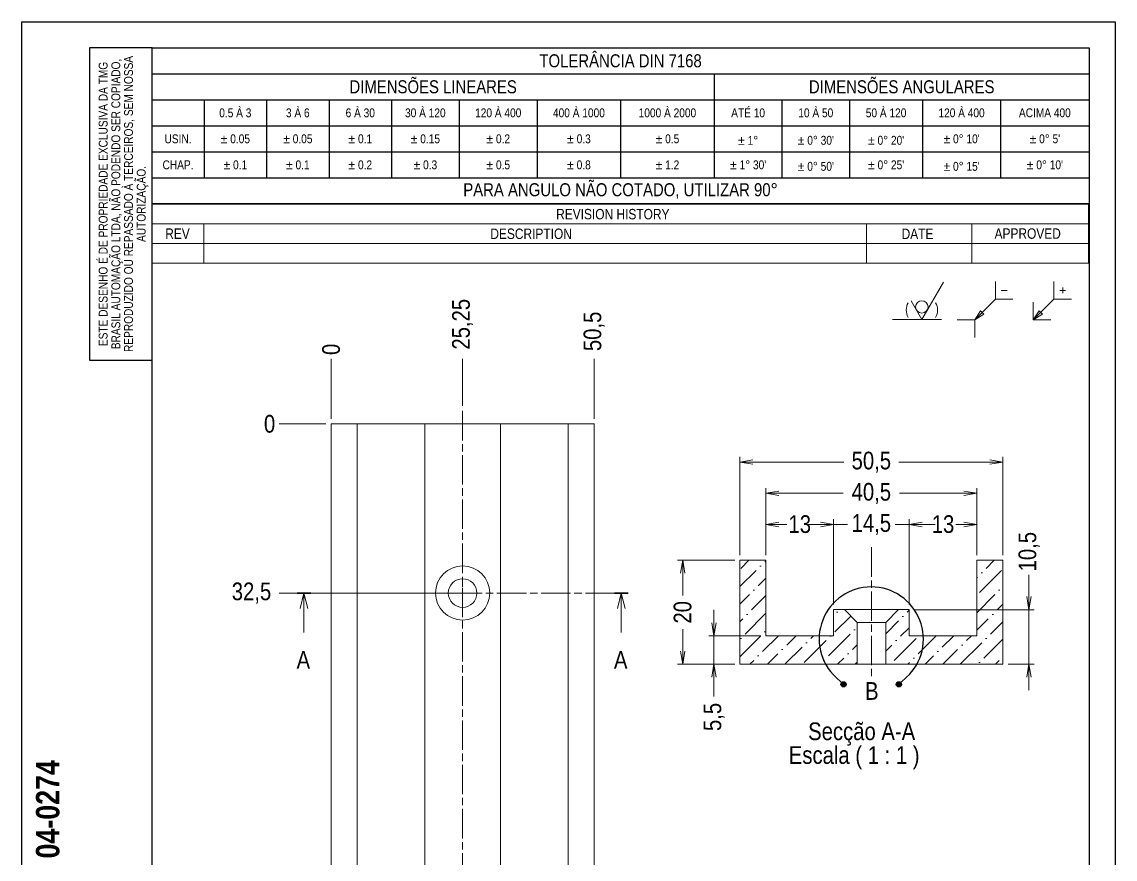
# Model space of a CAD drawing. Header units: millimetres. Extents: x 0 to 210, y 0 to 297.
# Drawn here: x 0 to 210, y 136.1 to 297 of the extents above; entities that cross this region are included whole.
import ezdxf

# ---------------------------------------------------------------- set-up
doc = ezdxf.new("R2010")
doc.units = ezdxf.units.MM
doc.linetypes.add('CHAIN', pattern=[0.3543, 0.2362, -0.0295, 0.0591, -0.0295])
doc.layers.get('0').update_dxf_attribs({"lineweight": 25})
for name, color, linetype, lineweight in [('BORDA', 7, 'Continuous', 25), ('CONTORNO', 7, 'Continuous', 9), ('TMG - Bordas do Detalhe', 7, 'Continuous', 25), ('TMG - Secção', 7, 'CHAIN', 18), ('TMG - Simbolos', 7, 'Continuous', 18), ('TMG - Título', 7, 'Continuous', 18), ('TMG - Visível', 7, 'Continuous', 18)]:
    doc.layers.add(name, color=color, linetype=linetype, lineweight=lineweight)
for name, color, linetype, lineweight, true_color in [('TMG - Cota', 1, 'Continuous', 18, 0xff0000), ('TMG - Hachura', 7, 'Continuous', 9, 0xff8000), ('TMG - Linha de Centro', 5, 'Continuous', 9, 0x0000ff), ('TMG - Marca de Centro', 5, 'Continuous', 9, 0x0000ff), ('TMG - Simbologia Usinagem', 5, 'Continuous', 18, 0x0000ff)]:
    doc.layers.add(name, color=color, linetype=linetype, lineweight=lineweight, true_color=true_color)
doc.styles.add('Estilo de texto118', font='')
doc.styles.add('Estilo de texto120', font='')
doc.styles.add('TMG - Cota', font='technic_.ttf')
doc.styles.add('TMG - Lista de Peças', font='technic_.ttf')
doc.styles.add('TMG - Tolerância', font='technic_.ttf')
doc.styles.get('Estilo de texto118').set_extended_font_data('Technic', bold=True)
doc.styles.get('Estilo de texto120').set_extended_font_data('Technic', bold=True)
doc.dimstyles.new('TMG - Cota', dxfattribs={"dimtxt": 3.4, "dimasz": 2.5, "dimexe": 1, "dimexo": 1, "dimgap": 0.8, "dimtad": 0, "dimtxsty": 'TMG - Cota', "dimblk": 'OPEN', "dimcen": 0.09, "dimdle": 10, "dimclrd": 256, "dimclre": 256, "dimclrt": 256, "dimadec": 0, "dimazin": 0, "dimtfac": 0.470588, "dimtmove": 0, "dimatfit": 3, "dimldrblk": 'Open-1', "dimfxl": 0, "dimtolj": 1, "dimtzin": 0, "dimlwd": -1, "dimlwe": -1, "dimarcsym": 0})
pattern_1 = [(45, (0, 0), (1.262849, 4.630445), [5.953125, -1.190625, 0, -1.190625])]

# ---------------------------------------------------------------- blocks, each defined once
blk = doc.blocks.new('Bordas BORDA A4')
at = {"layer": 'BORDA'}
for p, q in [((0, 297), (210, 297)), ((0, 0), (0, 297)), ((210, 297), (210, 0))]:
    blk.add_line(p, q, dxfattribs=at)
at = {"layer": 'BORDA', "lineweight": 30}
for p, q in [((25, 292), (205, 292)), ((25, 5), (25, 292)), ((205, 292), (205, 5))]:
    blk.add_line(p, q, dxfattribs=at)
at = {"layer": 'CONTORNO'}
for tag, p, height, style in [('STOCK_NUMBER_001', (7.21, 136.2), 4.5, 'Estilo de texto118'), ('FILENAME_AND_PATH_001', (23.73, 4.84), 2, 'Estilo de texto120')]:
    blk.add_attdef(tag, p, '', height=height, rotation=90, dxfattribs=dict(at, style=style))
blk = doc.blocks.new('TMG.Propriedade')
at = {"layer": 'TMG - Simbolos', "lineweight": 30}
for p, q in [((-12, 0), (-12, -60)), ((0, 0), (-12, 0)), ((-12, -60), (0, -60))]:
    blk.add_line(p, q, dxfattribs=at)
at = {"layer": 'TMG - Simbolos'}
blk.add_line((0, 0), (0, -60), dxfattribs=at)
at = {"layer": 'TMG - Simbolos', "insert": (-5.47, -30), "char_height": 1.7, "width": 58.8074, "attachment_point": 5, "rotation": 90, "line_spacing_factor": 0.860529, "style": 'TMG - Tolerância'}
blk.add_mtext('\\fTechnic|b0|i0;{\\H1.7000;ESTE DESENHO É DE PROPRIEDADE EXCLUSIVA DA TMG BRASIL AUTOMAÇÃO LTDA}\\fTechnic|b0|i0;{\\H1.7000;, NÃO PODENDO SER COPIADO, REPRODUZIDO OU REPASSADO À TERCEIROS, SEM NOSSA AUTORIZAÇÃO.}\\fTechnic|b0|i0;{\\H1.6000;\\P}', dxfattribs=at)
blk = doc.blocks.new('Tolerâncias DIN 7168')
at = {"layer": 'TMG - Simbolos', "lineweight": 30}
for p, q in [((-180, -30), (-180, 0)), ((-180, -5), (0, -5)), ((-72, -5), (-72, -25)), ((-180, -10), (0, -10)), ((-170, -10), (-170, -25)), ((-158, -10), (-158, -25)), ((-146, -10), (-146, -25)), ((-134, -10), (-134, -25)), ((-121, -10), (-121, -25)), ((-106, -10), (-106, -25)), ((-90, -10), (-90, -25)), ((-59, -10), (-59, -25)), ((-46, -10), (-46, -25)), ((-32, -10), (-32, -25)), ((-17, -10), (-17, -25)), ((-180, -15), (0, -15)), ((-180, -20), (0, -20)), ((-180, -25), (0, -25)), ((-180, -30), (0, -30)), ((0, -30), (-180, -30))]:
    blk.add_line(p, q, dxfattribs=at)
at = {"layer": 'TMG - Simbolos'}
for p, q in [((-180, 0), (0, 0)), ((0, 0), (0, -30))]:
    blk.add_line(p, q, dxfattribs=at)
at = {"layer": 'TMG - Simbolos', "attachment_point": 5, "style": 'TMG - Tolerância'}
for s, insert, char_height in [('\\fTechnic|b0|i0;{\\H2.5000;TOLERÂNCIA DIN 7168}', (-90, -2.5), 2.5), ('\\fTechnic|b0|i0;{\\H2.5000;DIMENSÕES LINEARES}', (-126, -7.5), 2.5), ('\\fTechnic|b0|i0;{\\H2.5000;DIMENSÕES ANGULARES}', (-36, -7.5), 2.5), ('\\fTechnic|b0|i0;{\\H1.7000;0.5 À 3}', (-164, -12.5), 1.7), ('\\fTechnic|b0|i0;{\\H1.7000;3 À 6}', (-152, -12.5), 1.7), ('\\fTechnic|b0|i0;{\\H1.7000;6 À 30}', (-140, -12.5), 1.7), ('\\fTechnic|b0|i0;{\\H1.7000;30 À 120}', (-127.5, -12.5), 1.7), ('\\fTechnic|b0|i0;{\\H1.7000;120 À 400}', (-113.5, -12.5), 1.7), ('\\fTechnic|b0|i0;{\\H1.7000;400 À 1000}', (-98, -12.5), 1.7), ('\\fTechnic|b0|i0;{\\H1.7000;1000 À 2000}', (-81, -12.5), 1.7), ('\\fTechnic|b0|i0;{\\H1.7000;ATÉ 10}', (-65.5, -12.5), 1.7), ('\\fTechnic|b0|i0;{\\H1.7000;10 À 50}', (-52.5, -12.5), 1.7), ('\\fTechnic|b0|i0;{\\H1.7000;50 À 120}', (-39, -12.5), 1.7), ('\\fTechnic|b0|i0;{\\H1.7000;120 À 400}', (-24.5, -12.5), 1.7), ('\\fTechnic|b0|i0;{\\H1.7000;ACIMA 400}', (-8.5, -12.49), 1.7), ('\\fTechnic|b0|i0;{\\H1.7000;USIN.}', (-175, -17.5), 1.7), ('\\fTechnic|b0|i0;{\\H1.7000;± 0.05}', (-164, -17.49), 1.7), ('\\fTechnic|b0|i0;{\\H1.7000;± 0.05}', (-152, -17.49), 1.7), ('\\fTechnic|b0|i0;{\\H1.7000;± 0.1}', (-140, -17.49), 1.7), ('\\fTechnic|b0|i0;{\\H1.7000;± 0.15}', (-127.5, -17.49), 1.7), ('\\fTechnic|b0|i0;{\\H1.7000;± 0.2}', (-113.5, -17.49), 1.7), ('\\fTechnic|b0|i0;{\\H1.7000;± 0.3}', (-98, -17.49), 1.7), ('\\fTechnic|b0|i0;{\\H1.7000;± 0.5}', (-81, -17.49), 1.7), ("\\fTechnic|b0|i0;{\\H1.7000;± 0° 10'}", (-24.5, -17.49), 1.7), ("\\fTechnic|b0|i0;{\\H1.7000;± 0° 5'}", (-8.5, -17.49), 1.7), ('\\fTechnic|b0|i0;{\\H1.7000;CHAP.}', (-175, -22.49), 1.7), ('\\fTechnic|b0|i0;{\\H1.7000;± 0.1}', (-164, -22.49), 1.7), ('\\fTechnic|b0|i0;{\\H1.7000;± 0.1}', (-152, -22.49), 1.7), ('\\fTechnic|b0|i0;{\\H1.7000;± 0.2}', (-140, -22.49), 1.7), ('\\fTechnic|b0|i0;{\\H1.7000;± 0.3}', (-127.5, -22.49), 1.7), ('\\fTechnic|b0|i0;{\\H1.7000;± 0.5}', (-113.5, -22.49), 1.7), ('\\fTechnic|b0|i0;{\\H1.7000;± 0.8}', (-98, -22.5), 1.7), ('\\fTechnic|b0|i0;{\\H1.7000;± 1.2}', (-81, -22.49), 1.7), ("\\fTechnic|b0|i0;{\\H1.7000;± 1° 30'}", (-65.5, -22.49), 1.7), ("\\fTechnic|b0|i0;{\\H1.7000;± 0° 25'}", (-39, -22.49), 1.7), ("\\fTechnic|b0|i0;{\\H1.7000;± 0° 10'}", (-8.5, -22.49), 1.7), ('\\fTechnic|b0|i0;{\\H2.5000;PARA ANGULO NÃO COTADO, UTILIZAR 90°}', (-90, -27.5), 2.5)]:
    blk.add_mtext(s, dxfattribs=dict(at, insert=insert, char_height=char_height))
at = {"layer": 'TMG - Simbolos', "char_height": 1.7, "attachment_point": 5, "line_spacing_factor": 3.529412, "style": 'TMG - Tolerância'}
for s, insert in [('\\fTechnic|b0|i0;{\\H1.7000;± 1°}\\fTechnic|b0|i0;{\\H1.6000;\\P}', (-65.5, -17.78)), ("\\fTechnic|b0|i0;{\\H1.7000;± 0° 30'}\\fTechnic|b0|i0;{\\H1.6000;\\P}", (-52.5, -17.78)), ("\\fTechnic|b0|i0;{\\H1.7000;± 0° 20'}\\fTechnic|b0|i0;{\\H1.6000;\\P}", (-39, -17.78)), ("\\fTechnic|b0|i0;{\\H1.7000;± 0° 50'}\\fTechnic|b0|i0;{\\H1.6000;\\P}", (-52.5, -22.78)), ("\\fTechnic|b0|i0;{\\H1.7000;± 0° 15'}\\fTechnic|b0|i0;{\\H1.6000;\\P}", (-24.5, -22.78))]:
    blk.add_mtext(s, dxfattribs=dict(at, insert=insert))
blk = doc.blocks.new('TMG.Rebarba')
at = {"layer": 'TMG - Simbolos'}
for p, q in [((-4.85, 2.65), (-4.85, 7.15)), ((10.15, 2.65), (10.15, 7.15)), ((12.4, 5.65), (12.4, 4.15)), ((-3.35, 4.9), (-1.85, 4.9)), ((11.65, 4.9), (13.15, 4.9)), ((-10.15, -2.65), (-4.85, 2.65)), ((-4.85, 2.65), (-0.35, 2.65)), ((4.85, -2.65), (10.15, 2.65)), ((4.85, 1.85), (4.85, -2.65)), ((10.15, 2.65), (14.65, 2.65)), ((-10.15, -2.65), (-14.65, -2.65)), ((-10.15, -2.65), (-8.67, -0.32)), ((-7.82, -1.17), (-10.15, -2.65)), ((-10.15, -2.65), (-10.15, -7.15)), ((-8.67, -0.32), (-7.82, -1.17)), ((4.85, -2.65), (6.33, -0.32)), ((7.18, -1.17), (4.85, -2.65)), ((4.85, -2.65), (9.35, -2.65)), ((6.33, -0.32), (7.18, -1.17))]:
    blk.add_line(p, q, dxfattribs=at)
blk = doc.blocks.new('(U.P.)')
at = {"layer": 'TMG - Simbologia Usinagem', "lineweight": 18}
for p, q in [((13, 9.53), (7.5, 0)), ((7.5, 0), (4.75, 4.76))]:
    blk.add_line(p, q, dxfattribs=at)
at = {"layer": 'TMG - Simbologia Usinagem'}
blk.add_circle((7.5, 3.18), 1.59, dxfattribs=at)
at = {"layer": 'TMG - Título'}
for q in [(0, 0), (12.5, 0)]:
    blk.add_line((7.5, 0), q, dxfattribs=at)
for start, end in [(151.9454, 208.0546), (331.9454, 28.0546)]:
    blk.add_arc((7.5, 2.38), 4, start, end, dxfattribs=at)
blk = doc.blocks.new('REVISION HISTORY')
at = {"layer": 'TMG - Simbolos'}
for p, q in [((25, 261.94), (204.88, 261.94)), ((25, 261.94), (25, 258.17)), ((204.88, 261.94), (204.88, 258.17)), ((25, 258.17), (204.88, 258.17)), ((25, 258.17), (25, 254.4)), ((34.93, 258.17), (34.93, 254.4)), ((162.26, 258.17), (162.26, 254.4)), ((182.46, 258.17), (182.46, 254.4)), ((204.88, 258.17), (204.88, 254.4)), ((25, 254.4), (204.88, 254.4)), ((25, 254.4), (25, 250.62)), ((34.93, 254.4), (34.93, 250.62)), ((162.26, 254.4), (162.26, 250.62)), ((182.46, 254.4), (182.46, 250.62)), ((204.88, 254.4), (204.88, 250.62)), ((25, 250.62), (204.88, 250.62))]:
    blk.add_line(p, q, dxfattribs=at)
at = {"layer": 'TMG - Simbolos', "char_height": 2, "attachment_point": 7, "style": 'TMG - Lista de Peças'}
for s, insert in [('REVISION HISTORY', (102.63, 259.01)), ('REV', (27.54, 255.29)), ('DESCRIPTION', (89.99, 255.24)), ('DATE', (168.99, 255.26)), ('APPROVED', (186.84, 255.28))]:
    blk.add_mtext(s, dxfattribs=dict(at, insert=insert))
blk = doc.blocks.new('SeçãoTrans2D0')
at = {"layer": 'TMG - Secção', "linetype": 'Continuous', "lineweight": 35}
for p, q in [((52.88, 187.22), (55.5, 187.22)), ((113.83, 187.22), (116.46, 187.22))]:
    blk.add_line(p, q, dxfattribs=at)
at = {"layer": 'TMG - Secção', "linetype": 'Continuous'}
for p, q in [((54.19, 187.22), (53.44, 184.22)), ((54.19, 184.22), (54.19, 187.22)), ((54.94, 184.22), (54.19, 187.22)), ((115.14, 187.22), (114.39, 184.22)), ((115.14, 184.22), (115.14, 187.22)), ((115.89, 184.22), (115.14, 187.22)), ((54.19, 179.61), (54.19, 184.22)), ((115.14, 179.61), (115.14, 184.22))]:
    blk.add_line(p, q, dxfattribs=at)
at = {"layer": 'TMG - Secção', "char_height": 3.4, "attachment_point": 7, "style": 'TMG - Cota'}
for insert in [(52.77, 172.68), (113.73, 172.68)]:
    blk.add_mtext('A', dxfattribs=dict(at, insert=insert))
blk = doc.blocks.new('Detalhe2D0')
at = {"layer": 'TMG - Bordas do Detalhe'}
h = blk.add_hatch(color=256, dxfattribs=at)
edge = h.paths.add_edge_path()
edge.add_arc((157.84, 169.66), 0.5, 0, 360)
h = blk.add_hatch(color=256, dxfattribs=at)
edge = h.paths.add_edge_path()
edge.add_arc((168.46, 169.66), 0.5, 0, 360)
at = {"layer": 'TMG - Bordas do Detalhe', "linetype": 'Continuous'}
for p, q in [((156.36, 171.02), (157.47, 170)), ((169.93, 171.02), (168.82, 170))]:
    blk.add_line(p, q, dxfattribs=at)
for centre in [(157.84, 169.66), (168.46, 169.66)]:
    blk.add_circle(centre, 0.5, dxfattribs=at)
at = {"layer": 'TMG - Bordas do Detalhe'}
blk.add_arc((163.15, 178.38), 10.01, 312.6538, 227.3462, dxfattribs=at)
at = {"layer": 'TMG - Bordas do Detalhe', "insert": (161.97, 166.69), "char_height": 3.4, "attachment_point": 7, "style": 'TMG - Cota'}
blk.add_mtext('B', dxfattribs=at)
blk = doc.blocks.new('*D31')
at = {"layer": 'Defpoints', "color": 0, "transparency": 16777216}
for p in [(49.41, 219.72), (59.41, 219.72), (59.41, 219.72)]:
    blk.add_point(p, dxfattribs=at)
at = {"layer": 'TMG - Cota', "transparency": 16777216}
blk.add_line((58.41, 219.72), (49.41, 219.72), dxfattribs=at)
at = {"layer": 'TMG - Cota', "transparency": 16777216, "insert": (47.58, 219.72), "char_height": 3.4, "attachment_point": 5, "style": 'TMG - Cota'}
blk.add_mtext('\\A1;0', dxfattribs=at)
blk = doc.blocks.new('_Open')
at = {"color": 0, "linetype": 'ByBlock', "lineweight": -2}
for p, q in [((-1, 0.167), (0, 0)), ((-1, -0.167), (0, 0)), ((0, 0), (-1, 0))]:
    blk.add_line(p, q, dxfattribs=at)
blk = doc.blocks.new('Open-1')
at = {"color": 0}
for p, q in [((0, 0), (-1, 0.25)), ((-1, 0), (0, 0)), ((-1, -0.25), (0, 0))]:
    blk.add_line(p, q, dxfattribs=at)
blk = doc.blocks.new('*D32')
at = {"layer": 'Defpoints', "color": 0, "transparency": 16777216}
for p in [(59.41, 219.72), (49.41, 187.22), (84.66, 187.22)]:
    blk.add_point(p, dxfattribs=at)
at = {"layer": 'TMG - Cota', "transparency": 16777216}
blk.add_line((83.66, 187.22), (49.41, 187.22), dxfattribs=at)
at = {"layer": 'TMG - Cota', "transparency": 16777216, "insert": (44.11, 187.22), "char_height": 3.4, "attachment_point": 5, "style": 'TMG - Cota'}
blk.add_mtext('\\A1;32,5', dxfattribs=at)
blk = doc.blocks.new('*D33')
at = {"layer": 'Defpoints', "color": 0, "transparency": 16777216}
for p in [(59.41, 219.72), (49.41, 69.72), (59.41, 69.72)]:
    blk.add_point(p, dxfattribs=at)
at = {"layer": 'TMG - Cota', "transparency": 16777216}
blk.add_line((58.41, 69.72), (49.41, 69.72), dxfattribs=at)
at = {"layer": 'TMG - Cota', "transparency": 16777216, "insert": (45.56, 69.72), "char_height": 3.4, "attachment_point": 5, "style": 'TMG - Cota'}
blk.add_mtext('\\A1;150', dxfattribs=at)
blk = doc.blocks.new('*D34')
at = {"layer": 'Defpoints', "color": 0, "transparency": 16777216}
for p in [(59.41, 219.72), (49.41, 99.72), (84.66, 99.72)]:
    blk.add_point(p, dxfattribs=at)
at = {"layer": 'TMG - Cota', "transparency": 16777216}
blk.add_line((83.66, 99.72), (49.41, 99.72), dxfattribs=at)
at = {"layer": 'TMG - Cota', "transparency": 16777216, "insert": (45.61, 99.72), "char_height": 3.4, "attachment_point": 5, "style": 'TMG - Cota'}
blk.add_mtext('\\A1;120', dxfattribs=at)
blk = doc.blocks.new('*D35')
at = {"layer": 'Defpoints', "color": 0, "transparency": 16777216}
for p in [(59.41, 232.22), (59.41, 219.72), (59.41, 219.72)]:
    blk.add_point(p, dxfattribs=at)
at = {"layer": 'TMG - Cota', "transparency": 16777216}
blk.add_line((59.41, 220.72), (59.41, 232.22), dxfattribs=at)
at = {"layer": 'TMG - Cota', "transparency": 16777216, "insert": (59.41, 234.05), "char_height": 3.4, "attachment_point": 5, "rotation": 90, "style": 'TMG - Cota'}
blk.add_mtext('\\A1;0', dxfattribs=at)
blk = doc.blocks.new('*D36')
at = {"layer": 'Defpoints', "color": 0, "transparency": 16777216}
for p in [(84.66, 232.22), (84.66, 222.22), (59.41, 219.72)]:
    blk.add_point(p, dxfattribs=at)
at = {"layer": 'TMG - Cota', "transparency": 16777216}
blk.add_line((84.66, 223.22), (84.66, 232.22), dxfattribs=at)
at = {"layer": 'TMG - Cota', "transparency": 16777216, "insert": (84.66, 238.88), "char_height": 3.4, "attachment_point": 5, "rotation": 90, "style": 'TMG - Cota'}
blk.add_mtext('\\A1;25,25', dxfattribs=at)
blk = doc.blocks.new('*D37')
at = {"layer": 'Defpoints', "color": 0, "transparency": 16777216}
for p in [(109.91, 232.22), (59.41, 219.72), (109.91, 219.72)]:
    blk.add_point(p, dxfattribs=at)
at = {"layer": 'TMG - Cota', "transparency": 16777216}
blk.add_line((109.91, 220.72), (109.91, 232.22), dxfattribs=at)
at = {"layer": 'TMG - Cota', "transparency": 16777216, "insert": (109.91, 237.51), "char_height": 3.4, "attachment_point": 5, "rotation": 90, "style": 'TMG - Cota'}
blk.add_mtext('\\A1;50,5', dxfattribs=at)
blk = doc.blocks.new('*D41')
at = {"layer": 'Defpoints', "color": 0, "transparency": 16777216}
for p in [(142.93, 179.02), (132.93, 173.52), (137.93, 173.52)]:
    blk.add_point(p, dxfattribs=at)
at = {"layer": 'TMG - Cota', "transparency": 16777216}
for p, q in [((132.93, 181.52), (132.93, 184.02)), ((141.93, 179.02), (131.93, 179.02)), ((132.93, 179.02), (132.93, 173.52)), ((136.93, 173.52), (131.93, 173.52)), ((132.93, 171.02), (132.93, 167.33))]:
    blk.add_line(p, q, dxfattribs=at)
at = {"layer": 'TMG - Cota', "transparency": 16777216, "xscale": 2.5, "yscale": 2.5, "zscale": 2.5}
for p, rotation in [((132.93, 179.02), 270), ((132.93, 173.52), 90)]:
    blk.add_blockref('_Open', p, dxfattribs=dict(at, rotation=rotation))
at = {"layer": 'TMG - Cota', "transparency": 16777216, "insert": (130.94, 163.4), "char_height": 3.4, "attachment_point": 2, "rotation": 90, "style": 'TMG - Cota'}
blk.add_mtext('\\A1;5,5', dxfattribs=at)
blk = doc.blocks.new('*D42')
at = {"layer": 'Defpoints', "color": 0, "transparency": 16777216}
for p in [(137.93, 193.52), (126.93, 173.52), (137.93, 173.52)]:
    blk.add_point(p, dxfattribs=at)
at = {"layer": 'TMG - Cota', "transparency": 16777216}
for p, q in [((136.93, 193.52), (125.93, 193.52)), ((126.93, 191.02), (126.93, 186.73)), ((126.93, 176.02), (126.93, 180.29)), ((136.93, 173.52), (125.93, 173.52))]:
    blk.add_line(p, q, dxfattribs=at)
at = {"layer": 'TMG - Cota', "transparency": 16777216, "xscale": 2.5, "yscale": 2.5, "zscale": 2.5}
for p, rotation in [((126.93, 193.52), 90), ((126.93, 173.52), 270)]:
    blk.add_blockref('_Open', p, dxfattribs=dict(at, rotation=rotation))
at = {"layer": 'TMG - Cota', "transparency": 16777216, "insert": (125.2, 183.51), "char_height": 3.4, "attachment_point": 2, "rotation": 90, "style": 'TMG - Cota'}
blk.add_mtext('\\A1;20', dxfattribs=at)
blk = doc.blocks.new('*D43')
at = {"layer": 'Defpoints', "color": 0, "transparency": 16777216}
for p in [(155.93, 200.39), (142.93, 193.52), (155.93, 184.02)]:
    blk.add_point(p, dxfattribs=at)
at = {"layer": 'TMG - Cota', "transparency": 16777216}
for p, q in [((142.93, 194.52), (142.93, 201.39)), ((145.43, 200.39), (146.97, 200.39)), ((153.43, 200.39), (151.87, 200.39)), ((155.93, 185.02), (155.93, 201.39))]:
    blk.add_line(p, q, dxfattribs=at)
at = {"layer": 'TMG - Cota', "transparency": 16777216, "xscale": 2.5, "yscale": 2.5, "zscale": 2.5, "rotation": 180}
blk.add_blockref('_Open', (142.93, 200.39), dxfattribs=at)
at = {"layer": 'TMG - Cota', "transparency": 16777216, "xscale": 2.5, "yscale": 2.5, "zscale": 2.5}
blk.add_blockref('_Open', (155.93, 200.39), dxfattribs=at)
at = {"layer": 'TMG - Cota', "transparency": 16777216, "insert": (149.42, 202.17), "char_height": 3.4, "attachment_point": 2, "style": 'TMG - Cota'}
blk.add_mtext('\\A1;13', dxfattribs=at)
blk = doc.blocks.new('*D44')
at = {"layer": 'Defpoints', "color": 0, "transparency": 16777216}
for p in [(170.43, 200.39), (155.93, 184.02), (170.43, 184.02)]:
    blk.add_point(p, dxfattribs=at)
at = {"layer": 'TMG - Cota', "transparency": 16777216}
for p, q in [((153.43, 200.39), (150.93, 200.39)), ((155.93, 185.02), (155.93, 201.39)), ((155.93, 200.39), (158.43, 200.39)), ((158.43, 200.39), (158.59, 200.39)), ((167.93, 200.39), (167.75, 200.39)), ((170.43, 200.39), (167.93, 200.39)), ((170.43, 185.02), (170.43, 201.39)), ((172.93, 200.39), (175.43, 200.39))]:
    blk.add_line(p, q, dxfattribs=at)
at = {"layer": 'TMG - Cota', "transparency": 16777216, "xscale": 2.5, "yscale": 2.5, "zscale": 2.5}
blk.add_blockref('_Open', (155.93, 200.39), dxfattribs=at)
at = {"layer": 'TMG - Cota', "transparency": 16777216, "xscale": 2.5, "yscale": 2.5, "zscale": 2.5, "rotation": 180}
blk.add_blockref('_Open', (170.43, 200.39), dxfattribs=at)
at = {"layer": 'TMG - Cota', "transparency": 16777216, "insert": (163.17, 202.38), "char_height": 3.4, "attachment_point": 2, "style": 'TMG - Cota'}
blk.add_mtext('\\A1;14,5', dxfattribs=at)
blk = doc.blocks.new('*D45')
at = {"layer": 'Defpoints', "color": 0, "transparency": 16777216}
for p in [(183.43, 200.39), (183.43, 193.52), (170.43, 184.02)]:
    blk.add_point(p, dxfattribs=at)
at = {"layer": 'TMG - Cota', "transparency": 16777216}
for p, q in [((170.43, 185.02), (170.43, 201.39)), ((172.93, 200.39), (174.49, 200.39)), ((180.93, 200.39), (179.39, 200.39)), ((183.43, 194.52), (183.43, 201.39))]:
    blk.add_line(p, q, dxfattribs=at)
at = {"layer": 'TMG - Cota', "transparency": 16777216, "xscale": 2.5, "yscale": 2.5, "zscale": 2.5, "rotation": 180}
blk.add_blockref('_Open', (170.43, 200.39), dxfattribs=at)
at = {"layer": 'TMG - Cota', "transparency": 16777216, "xscale": 2.5, "yscale": 2.5, "zscale": 2.5}
blk.add_blockref('_Open', (183.43, 200.39), dxfattribs=at)
at = {"layer": 'TMG - Cota', "transparency": 16777216, "insert": (176.94, 202.17), "char_height": 3.4, "attachment_point": 2, "style": 'TMG - Cota'}
blk.add_mtext('\\A1;13', dxfattribs=at)
blk = doc.blocks.new('*D46')
at = {"layer": 'Defpoints', "color": 0, "transparency": 16777216}
for p in [(183.43, 206.39), (142.93, 193.52), (183.43, 193.52)]:
    blk.add_point(p, dxfattribs=at)
at = {"layer": 'TMG - Cota', "transparency": 16777216}
for p, q in [((142.93, 194.52), (142.93, 207.39)), ((145.43, 206.39), (157.77, 206.39)), ((180.93, 206.39), (168.58, 206.39)), ((183.43, 194.52), (183.43, 207.39))]:
    blk.add_line(p, q, dxfattribs=at)
at = {"layer": 'TMG - Cota', "transparency": 16777216, "xscale": 2.5, "yscale": 2.5, "zscale": 2.5, "rotation": 180}
blk.add_blockref('_Open', (142.93, 206.39), dxfattribs=at)
at = {"layer": 'TMG - Cota', "transparency": 16777216, "xscale": 2.5, "yscale": 2.5, "zscale": 2.5}
blk.add_blockref('_Open', (183.43, 206.39), dxfattribs=at)
at = {"layer": 'TMG - Cota', "transparency": 16777216, "insert": (163.17, 208.38), "char_height": 3.4, "attachment_point": 2, "style": 'TMG - Cota'}
blk.add_mtext('\\A1;40,5', dxfattribs=at)
blk = doc.blocks.new('*D47')
at = {"layer": 'Defpoints', "color": 0, "transparency": 16777216}
for p in [(188.43, 212.39), (137.93, 193.52), (188.43, 193.52)]:
    blk.add_point(p, dxfattribs=at)
at = {"layer": 'TMG - Cota', "transparency": 16777216}
for p, q in [((137.93, 194.52), (137.93, 213.39)), ((140.43, 212.39), (157.89, 212.39)), ((185.93, 212.39), (168.46, 212.39)), ((188.43, 194.52), (188.43, 213.39))]:
    blk.add_line(p, q, dxfattribs=at)
at = {"layer": 'TMG - Cota', "transparency": 16777216, "xscale": 2.5, "yscale": 2.5, "zscale": 2.5, "rotation": 180}
blk.add_blockref('_Open', (137.93, 212.39), dxfattribs=at)
at = {"layer": 'TMG - Cota', "transparency": 16777216, "xscale": 2.5, "yscale": 2.5, "zscale": 2.5}
blk.add_blockref('_Open', (188.43, 212.39), dxfattribs=at)
at = {"layer": 'TMG - Cota', "transparency": 16777216, "insert": (163.17, 214.38), "char_height": 3.4, "attachment_point": 2, "style": 'TMG - Cota'}
blk.add_mtext('\\A1;50,5', dxfattribs=at)
blk = doc.blocks.new('*D48')
at = {"layer": 'Defpoints', "color": 0, "transparency": 16777216}
for p in [(170.43, 184.02), (188.43, 173.52), (193.43, 173.52)]:
    blk.add_point(p, dxfattribs=at)
at = {"layer": 'TMG - Cota', "transparency": 16777216}
for p, q in [((193.43, 186.52), (193.43, 190.69)), ((171.43, 184.02), (194.43, 184.02)), ((193.43, 173.52), (193.43, 184.02)), ((189.43, 173.52), (194.43, 173.52)), ((193.43, 171.02), (193.43, 168.52))]:
    blk.add_line(p, q, dxfattribs=at)
at = {"layer": 'TMG - Cota', "transparency": 16777216, "xscale": 2.5, "yscale": 2.5, "zscale": 2.5}
for p, rotation in [((193.43, 184.02), 270), ((193.43, 173.52), 90)]:
    blk.add_blockref('_Open', p, dxfattribs=dict(at, rotation=rotation))
at = {"layer": 'TMG - Cota', "transparency": 16777216, "insert": (191.44, 195.17), "char_height": 3.4, "attachment_point": 2, "rotation": 90, "style": 'TMG - Cota'}
blk.add_mtext('\\A1;10,5', dxfattribs=at)

msp = doc.modelspace()

# ---------------------------------------------------------------- hatches: boundary and pattern name
at = {"layer": 'TMG - Hachura'}
h = msp.add_hatch(dxfattribs=at)
h.set_pattern_fill('ANSI36', color=256, scale=19.05, style=0)
h.set_pattern_definition(pattern_1)
h.paths.add_polyline_path([(137.934, 193.521), (137.934, 173.521), (160.434, 173.521), (160.434, 181.571), (157.984, 184.021), (155.934, 184.021), (155.934, 179.021), (142.934, 179.021), (142.934, 193.521)])
h = msp.add_hatch(dxfattribs=at)
h.set_pattern_fill('ANSI36', color=256, scale=19.05, style=0)
h.set_pattern_definition(pattern_1)
h.paths.add_polyline_path([(168.384, 184.021), (165.934, 181.571), (165.934, 173.521), (188.434, 173.521), (188.434, 193.521), (183.434, 193.521), (183.434, 179.021), (170.434, 179.021), (170.434, 184.021)])

# ---------------------------------------------------------------- linework, layer by layer
at = {"layer": 'TMG - Linha de Centro', "linetype": 'CHAIN', "ltscale": 23.990969}
for p, q in [((84.66, 222.219), (84.66, 67.219)), ((163.184, 196.021), (163.184, 171.021))]:
    msp.add_line(p, q, dxfattribs=at)
at = {"layer": 'TMG - Marca de Centro', "linetype": 'CHAIN', "ltscale": 5.555937}
msp.add_line((84.66, 189.719), (84.66, 184.719), dxfattribs=at)
at = {"layer": 'TMG - Marca de Centro', "linetype": 'CHAIN', "ltscale": 23.990969}
msp.add_line((113.909, 187.219), (54.865, 187.219), dxfattribs=at)
at = {"layer": 'TMG - Visível'}
for p, q in [((59.41, 219.719), (59.41, 69.719)), ((64.41, 219.719), (59.41, 219.719)), ((64.41, 219.719), (64.41, 69.719)), ((77.41, 219.719), (64.41, 219.719)), ((77.41, 219.719), (77.41, 69.719)), ((91.91, 219.719), (77.41, 219.719)), ((91.91, 219.719), (91.91, 69.719)), ((104.91, 219.719), (91.91, 219.719)), ((104.91, 219.719), (104.91, 69.719)), ((109.91, 219.719), (104.91, 219.719)), ((109.91, 219.719), (109.91, 69.719)), ((137.934, 193.521), (137.934, 173.521)), ((142.934, 193.521), (137.934, 193.521)), ((142.934, 179.021), (142.934, 193.521)), ((188.434, 193.521), (183.434, 193.521)), ((183.434, 193.521), (183.434, 179.021)), ((188.434, 173.521), (188.434, 193.521)), ((157.984, 184.021), (155.934, 184.021)), ((155.934, 184.021), (155.934, 179.021)), ((160.434, 181.571), (157.984, 184.021)), ((157.984, 184.021), (168.384, 184.021)), ((168.384, 184.021), (165.934, 181.571)), ((170.434, 184.021), (168.384, 184.021)), ((170.434, 179.021), (170.434, 184.021)), ((160.434, 173.521), (160.434, 181.571)), ((165.934, 181.571), (160.434, 181.571)), ((165.934, 181.571), (165.934, 173.521)), ((155.934, 179.021), (142.934, 179.021)), ((183.434, 179.021), (170.434, 179.021)), ((137.934, 173.521), (160.434, 173.521)), ((165.934, 173.521), (160.434, 173.521)), ((165.934, 173.521), (188.434, 173.521))]:
    msp.add_line(p, q, dxfattribs=at)
for radius in [5.2, 2.75]:
    msp.add_circle((84.66, 187.219), radius, dxfattribs=at)

# ---------------------------------------------------------------- block references
ref = msp.add_blockref('Bordas BORDA A4', (0, 0))
ref.add_attrib('STOCK_NUMBER_001', '04-0274', (7.211, 136.197), dxfattribs={"layer": 'CONTORNO', "height": 4.5, "rotation": 90, "style": 'Estilo de texto118'})
for name, p in [('TMG.Propriedade', (25, 292)), ('Tolerâncias DIN 7168', (205, 292))]:
    msp.add_blockref(name, p)
at = {"xscale": 0.75, "yscale": 0.75, "zscale": 0.75}
for name, p in [('(U.P.)', (167.25, 239.821)), ('TMG.Rebarba', (190.633, 241.717))]:
    msp.add_blockref(name, p, dxfattribs=at)
at = {"layer": 'TMG - Bordas do Detalhe'}
msp.add_blockref('Detalhe2D0', (0, 0), dxfattribs=at)
at = {"layer": 'TMG - Secção'}
msp.add_blockref('SeçãoTrans2D0', (0, 0), dxfattribs=at)
at = {"layer": 'TMG - Simbolos'}
msp.add_blockref('REVISION HISTORY', (0, 0), dxfattribs=at)

# ---------------------------------------------------------------- texts
at = {"layer": 'TMG - Simbolos', "char_height": 3.4, "attachment_point": 7, "style": 'TMG - Cota'}
for s, insert in [('Secção A-A', (151.031, 157.899)), ('Escala ( 1 : 1 )', (147.321, 153.358))]:
    msp.add_mtext(s, dxfattribs=dict(at, insert=insert))

# ---------------------------------------------------------------- dimensions: what is measured, and where the dimension line sits
at = {"layer": 'TMG - Cota'}
for feature_location, offset, dtype, origin, picture, middle in [((84.66, 222.219), (0, 10), 1, (59.41, 219.719), '*D36', (84.66, 238.878)), ((109.91, 219.719), (0, 12.5), 1, (59.41, 219.719), '*D37', (109.91, 237.506)), ((59.410388857, 219.719465208), (0, 12.5), 1, (59.410388857, 219.719465208), '*D35', (59.410388857, 234.048412624)), ((59.410388857, 219.719465208), (-10, 0), 0, (59.410388857, 219.719465208), '*D31', (47.581441442, 219.719465208)), ((84.66, 187.219), (-35.25, 0), 0, (59.41, 219.719), '*D32', (44.107, 187.219)), ((59.41, 69.719), (-10, 0), 0, (59.41, 219.719), '*D33', (45.558, 69.719)), ((84.66, 99.719), (-35.25, 0), 0, (59.41, 219.719), '*D34', (45.611, 99.719))]:
    dim = msp.add_ordinate_dim(feature_location=feature_location, offset=offset, dtype=dtype, origin=origin, dimstyle='TMG - Cota', override={"dimgap": 0.8, "dimtad": 0, "dimdec": 2, "dimtol": 0, "dimlim": 0, "dimtp": 0, "dimtm": 0, "dimtdec": 2}, dxfattribs=at)
    dim.commit()
    dim.dimension.update_dxf_attribs({"geometry": picture, "text_midpoint": middle})
for base, p1, p2, angle, override, picture, middle in [((188.434, 212.389), (137.934, 193.521), (188.434, 193.521), 180, {"dimgap": 0.8, "dimdec": 2, "dimtol": 0, "dimlim": 0, "dimtp": 0, "dimtm": 0, "dimtdec": 2, "dimtofl": 0, "dimatfit": 1}, '*D47', (163.174, 212.389)), ((170.434, 200.389), (155.934, 184.021), (170.434, 184.021), 180, {"dimgap": 0.8, "dimdec": 2, "dimtol": 0, "dimlim": 0, "dimtp": 0, "dimtm": 0, "dimtdec": 2, "dimtofl": 0}, '*D44', (163.174, 200.389)), ((193.434, 173.521), (170.434, 184.021), (188.434, 173.521), 90, {"dimgap": 0.8, "dimdec": 2, "dimtol": 0, "dimlim": 0, "dimtp": 0, "dimtm": 0, "dimtdec": 2, "dimtofl": 1, "dimatfit": 1}, '*D48', (193.434, 195.169)), ((126.934, 173.521), (137.934, 193.521), (137.934, 173.521), 90, {"dimgap": 0.8, "dimdec": 2, "dimtol": 0, "dimlim": 0, "dimtp": 0, "dimtm": 0, "dimtdec": 2, "dimtofl": 0, "dimatfit": 1}, '*D42', (126.934, 183.511)), ((132.934, 173.521), (142.934, 179.021), (137.934, 173.521), 90, {"dimgap": 0.8, "dimdec": 2, "dimtol": 0, "dimlim": 0, "dimtp": 0, "dimtm": 0, "dimtdec": 2, "dimtofl": 1, "dimatfit": 1}, '*D41', (132.934, 163.405))]:
    dim = msp.add_linear_dim(base=base, p1=p1, p2=p2, angle=angle, dimstyle='TMG - Cota', override=override, dxfattribs=at)
    dim.commit()
    dim.dimension.update_dxf_attribs({"geometry": picture, "text_midpoint": middle, "dimtype": 160})
for base, p1, p2, picture, middle in [((183.434, 206.389), (142.934, 193.521), (183.434, 193.521), '*D46', (163.174, 206.389)), ((155.934, 200.389), (142.934, 193.521), (155.934, 184.021), '*D43', (149.424, 200.389)), ((183.434, 200.389), (170.434, 184.021), (183.434, 193.521), '*D45', (176.944, 200.389))]:
    dim = msp.add_linear_dim(base=base, p1=p1, p2=p2, dimstyle='TMG - Cota', override={"dimgap": 0.8, "dimdec": 2, "dimtol": 0, "dimlim": 0, "dimtp": 0, "dimtm": 0, "dimtdec": 2, "dimtofl": 0, "dimatfit": 1}, dxfattribs=at)
    dim.commit()
    dim.dimension.update_dxf_attribs({"geometry": picture, "text_midpoint": middle, "dimtype": 160})

doc.saveas('drawing.dxf')
